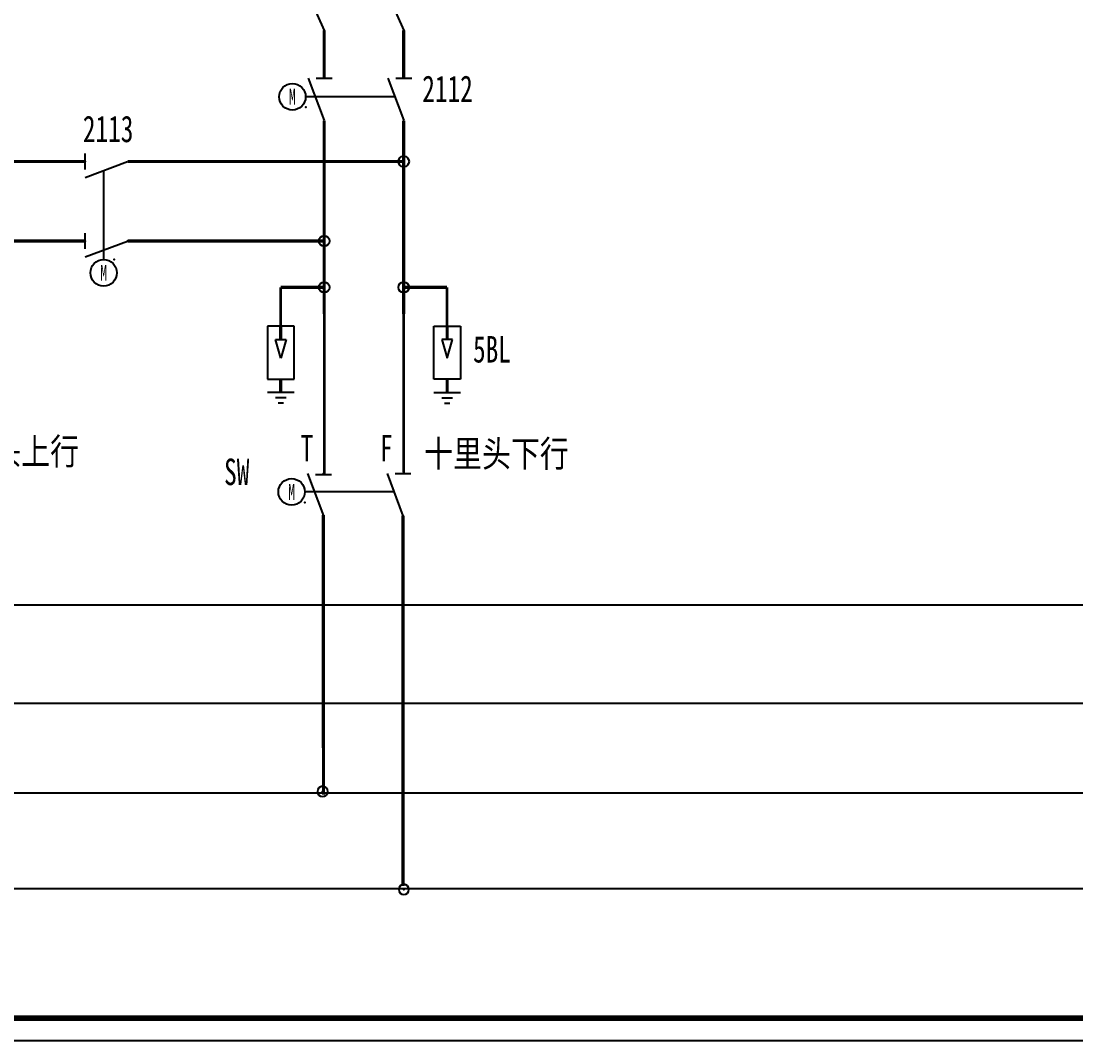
# Model space of a CAD drawing. Header units: millimetres. Extents: x 10667 to 23854, y -3427 to -2899.
# Drawn here: x 17506.8 to 17705.8, y -3426.8 to -3234.5 of the extents above; entities that cross this region are included whole.
import ezdxf
from ezdxf.enums import TextEntityAlignment as Align

# ---------------------------------------------------------------- set-up
doc = ezdxf.new("R2010")
doc.units = ezdxf.units.MM
doc.header["$LTSCALE"] = 10
doc.linetypes.add('DASHED', pattern=[11, 5, 0.5, 5, 0.5])
for name, color, linetype in [('3', 3, 'Continuous'), ('4', 1, 'Continuous'), ('BLOCK', 3, 'Continuous'), ('BOX', 7, 'Continuous'), ('PLINE', 1, 'Continuous'), ('设    备', 3, 'Continuous'), ('设备编号', 2, 'Continuous')]:
    doc.layers.add(name, color=color, linetype=linetype)
doc.styles.add('HZ', font='SimSun.ttf', dxfattribs={"width": 0.7})
doc.styles.add('ROMNAS', font='NSimSun.ttf', dxfattribs={"width": 0.7})

# ---------------------------------------------------------------- blocks, each defined once
blk = doc.blocks.new('$BLQ')
at = {"color": 3}
for p, q in [((-2.5, -10.01), (-2.5, -0.01)), ((-2.5, -0.01), (2.5, -0.01)), ((2.5, -0.01), (2.5, -10.01)), ((2.5, -10.01), (-2.5, -10.01)), ((-2.5, -12.51), (2.5, -12.51)), ((-1, -13.51), (1, -13.51)), ((-0.5, -14.51), (0.5, -14.51))]:
    blk.add_line(p, q, dxfattribs=at)
at = {"layer": 'BLOCK', "color": 3}
for p, q in [((1, -2.51), (-1, -2.51)), ((-1, -2.51), (0, -6.01)), ((0, -6.01), (1, -2.51))]:
    blk.add_line(p, q, dxfattribs=at)
at = {"layer": 'PLINE', "color": 3, "const_width": 0.6}
for points in [[(0, -2.51), (0, -0.01)], [(0, -10.01), (0, -12.51)]]:
    blk.add_lwpolyline(points, dxfattribs=at)
blk = doc.blocks.new('$$POINT', base_point=(176.43, 371.44))
blk.add_point((176.43, 371.44))
blk = doc.blocks.new('$$DD', base_point=(181.79, 368.35))
at = {"layer": 'BLOCK', "color": 2}
blk.add_circle((181.79, 368.35), 0.971, dxfattribs=at)
at = {"xscale": 1.428571, "yscale": 1.428571, "zscale": 1.428571}
for rotation in [270, 180, 90]:
    blk.add_blockref('$$POINT', (181.79, 368.35), dxfattribs=dict(at, rotation=rotation))
blk.add_blockref('$$POINT', (181.79, 368.35), dxfattribs=at)

msp = doc.modelspace()

# ---------------------------------------------------------------- linework, layer by layer
at = {"color": 1, "const_width": 0.5}
for points in [[(17555.81, -3284.74), (17555.81, -3289.74)], [(17587.19, -3284.74), (17587.19, -3289.74)], [(17555.81, -3289.74), (17555.81, -3292.06)], [(17564, -3289.74), (17564.02, -3319.85)], [(17579, -3289.74), (17579.02, -3319.88)], [(17587.19, -3289.74), (17587.19, -3292.06)]]:
    msp.add_lwpolyline(points, dxfattribs=at)
at = {"layer": '4', "color": 2}
msp.add_lwpolyline([(10666.54, -2898.77), (23853.86, -2898.77), (23853.86, -3426.84), (10666.54, -3426.84)], close=True, dxfattribs=at)
at = {"layer": 'BLOCK'}
for centre in [(17579, -3261), (17564, -3276), (17564, -3284.74), (17579, -3284.74)]:
    msp.add_circle(centre, 1, dxfattribs=at)
at = {"layer": 'BOX', "const_width": 1.05}
msp.add_lwpolyline([(10677.66, -2905.48), (23845.41, -2905.48), (23845.41, -3422.56), (10677.66, -3422.56)], close=True, dxfattribs=at)
at = {"layer": 'PLINE'}
for p, q in [((17456.18, -3344.63), (17771.59, -3344.63)), ((17455.35, -3363.12), (17748.18, -3363.12)), ((17454.49, -3380.08), (17750.22, -3380.08)), ((17454.88, -3398.1), (17767.39, -3398.1))]:
    msp.add_line(p, q, dxfattribs=at)
at = {"layer": 'PLINE', "const_width": 0.6}
for points in [[(17564, -3236.3), (17564, -3245.3)], [(17579, -3236.3), (17579, -3245.3)], [(17564, -3253.29), (17564, -3272.63)], [(17579, -3253.29), (17579, -3272.63)], [(17469.86, -3261), (17518.91, -3261)], [(17526.91, -3261), (17579, -3261)], [(17564, -3272.63), (17564, -3289.74)], [(17579, -3272.63), (17579, -3289.74)], [(17518.91, -3276), (17484.86, -3276)], [(17526.91, -3276), (17564, -3276)], [(17564, -3284.74), (17555.81, -3284.74)], [(17579, -3284.74), (17587.19, -3284.74)], [(17563.84, -3327.68), (17563.86, -3380.4)], [(17578.86, -3327.79), (17578.87, -3397.62)]]:
    msp.add_lwpolyline(points, dxfattribs=at)
at = {"layer": '设    备'}
for p, q in [((17560, -3227.3), (17564, -3236.3)), ((17575, -3227.3), (17579, -3236.3)), ((17561, -3245.3), (17564, -3253.3)), ((17562.5, -3245.3), (17565.5, -3245.3)), ((17576, -3245.3), (17579, -3253.3)), ((17577.5, -3245.3), (17580.5, -3245.3)), ((17518.91, -3262.5), (17518.91, -3259.5)), ((17518.91, -3264), (17526.91, -3261)), ((17518.91, -3277.5), (17518.91, -3274.5)), ((17518.91, -3279), (17526.91, -3276)), ((17560.86, -3319.81), (17563.86, -3327.81)), ((17562.36, -3320.01), (17565.36, -3320.01)), ((17575.86, -3319.81), (17578.86, -3327.81)), ((17577.36, -3319.81), (17580.36, -3319.81))]:
    msp.add_line(p, q, dxfattribs=at)
at = {"layer": '设    备', "color": 3}
for p, q in [((17577.32, -3248.8), (17560.5, -3248.8)), ((17522.41, -3262.69), (17522.41, -3279.5)), ((17577.17, -3323.31), (17560.36, -3323.31))]:
    msp.add_line(p, q, dxfattribs=at)
at = {"layer": '设    备'}
for centre in [(17558, -3248.8), (17522.41, -3282), (17557.86, -3323.31)]:
    msp.add_circle(centre, 2.5, dxfattribs=at)
for p in [(17564, -3245.3), (17579, -3245.3), (17518.91, -3261), (17518.91, -3276), (17526.91, -3276), (17563.86, -3319.81), (17578.86, -3319.81)]:
    msp.add_point(p, dxfattribs=at)
at = {"layer": '设    备', "color": 4}
for p in [(17560.51, -3250.79), (17524.4, -3279.49), (17560.37, -3325.3)]:
    msp.add_point(p, dxfattribs=at)

# ---------------------------------------------------------------- block references
at = {"layer": 'BLOCK', "xscale": -1}
msp.add_blockref('$BLQ', (17555.81, -3292.06), dxfattribs=at)
at = {"layer": 'BLOCK'}
msp.add_blockref('$BLQ', (17587.19, -3292.06), dxfattribs=at)
at = {"layer": 'BLOCK', "xscale": -1, "rotation": 359.9999985530559}
for p in [(17563.7, -3379.79), (17579.02, -3398.28)]:
    msp.add_blockref('$$DD', p, dxfattribs=at)

# ---------------------------------------------------------------- texts
at = {"layer": '3', "linetype": 'DASHED', "style": 'ROMNAS', "width": 0.8}
for s, p in [('十里头上行', (17490.49, -3318.18)), ('十里头下行', (17582.85, -3318.6))]:
    msp.add_text(s, height=5, dxfattribs=at).set_placement(p)
at = {"layer": '设    备', "style": 'HZ', "width": 0.62}
for p in [(17558, -3248.8), (17522.41, -3282), (17557.86, -3323.31)]:
    msp.add_text('M', height=3, dxfattribs=at).set_placement(p, align=Align.MIDDLE)
at = {"layer": '设备编号', "color": 6, "style": 'HZ', "width": 0.7}
for s, p in [('2112', (17582.5, -3249.79)), ('2113', (17518.49, -3257.36)), ('5BL', (17592.07, -3298.92)), ('T', (17559.55, -3317.55)), ('F', (17574.55, -3317.55)), ('SW', (17545.13, -3322.03))]:
    msp.add_text(s, height=5, dxfattribs=at).set_placement(p)

doc.saveas('drawing.dxf')
